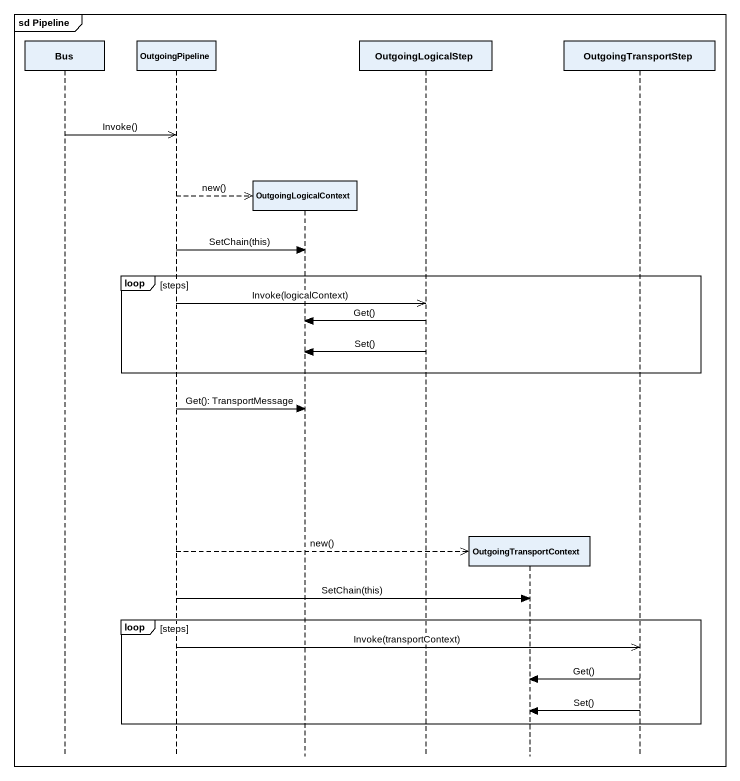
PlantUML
@startuml
mainframe sd Pipeline
hide footbox
participant Bus
participant OutgoingPipeline
participant OutgoingLogicalContext
participant OutgoingLogicalStep
participant OutgoingTransportContext
participant OutgoingTransportStep

Bus ->> OutgoingPipeline : Invoke()
OutgoingPipeline -->> OutgoingLogicalContext ** : new()
OutgoingPipeline -> OutgoingLogicalContext : SetChain(this)
loop steps
  OutgoingPipeline ->> OutgoingLogicalStep : Invoke(logicalContext)
  OutgoingLogicalStep -> OutgoingLogicalContext : Get()
  OutgoingLogicalStep -> OutgoingLogicalContext : Set()
end
OutgoingPipeline -> OutgoingLogicalContext : Get(): TransportMessage
OutgoingPipeline -->> OutgoingTransportContext ** : new()
OutgoingPipeline -> OutgoingTransportContext : SetChain(this)
loop steps
  OutgoingPipeline ->> OutgoingTransportStep : Invoke(transportContext)
  OutgoingTransportStep -> OutgoingTransportContext : Get()
  OutgoingTransportStep -> OutgoingTransportContext : Set()
end
@enduml
